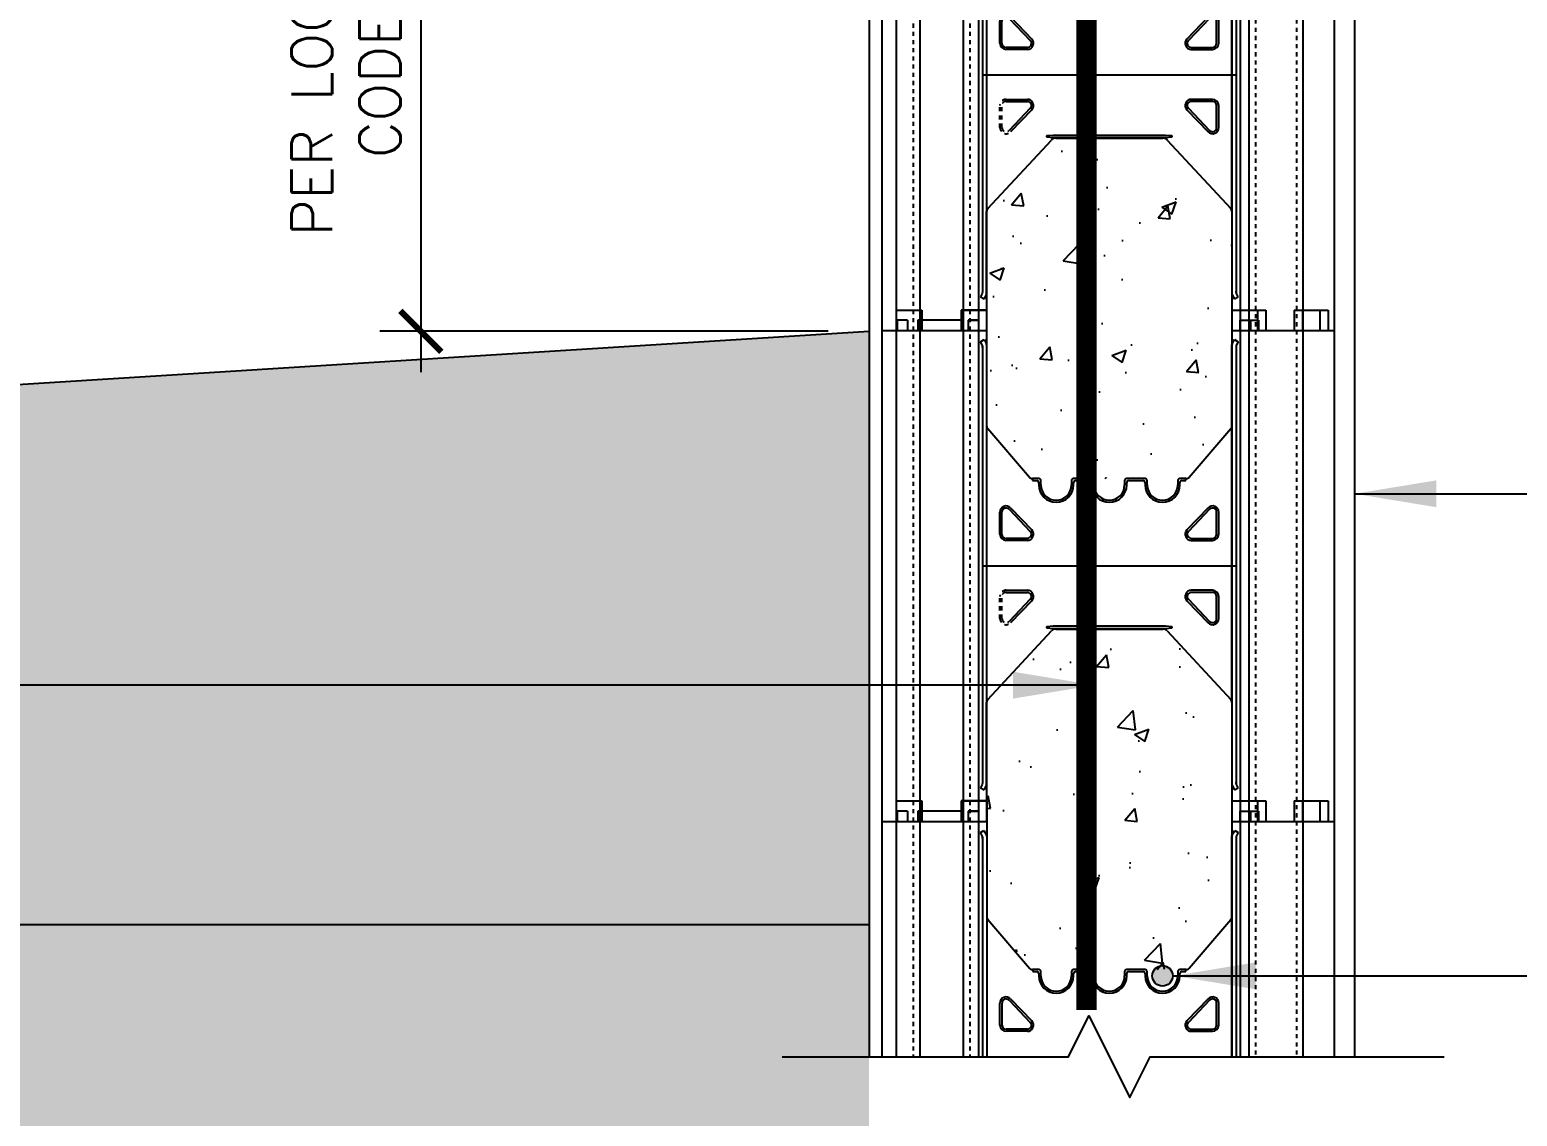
# Model space of a CAD drawing. Header units: inches. Extents: x -206 to -79, y -112 to 60.
# Drawn here: x -162.72 to -126.34, y -54.54 to -27.99 of the extents above; entities that cross this region are included whole.
import ezdxf

# ---------------------------------------------------------------- set-up
doc = ezdxf.new("R2010")
doc.units = ezdxf.units.IN
doc.header["$MEASUREMENT"] = 0
doc.linetypes.add('DASHED2', pattern=[0.375, 0.25, -0.125])
for name, color, linetype in [('LAYER 12', 12, 'Continuous'), ('LAYER 13', 13, 'Continuous'), ('LAYER 3', 3, 'Continuous'), ('LAYER 5', 5, 'Continuous'), ('LAYER 8', 8, 'Continuous')]:
    doc.layers.add(name, color=color, linetype=linetype)
doc.styles.add('NOTES', font='simplex.shx', dxfattribs={"height": 1})
doc.dimstyles.new('DIM-16', dxfattribs={"dimscale": 16, "dimtxt": 0.09375, "dimasz": 0.125, "dimexe": 0.1875, "dimexo": 0.0625, "dimgap": 0.0625, "dimtad": 0, "dimtih": 1, "dimtoh": 1, "dimdec": 4, "dimzin": 3, "dimdsep": 46, "dimlunit": 4, "dimtxsty": 'NOTES', "dimcen": 0.0625, "dimclrt": 4, "dimadec": 0, "dimazin": 0, "dimtfac": 1, "dimtdec": 4, "dimtofl": 0, "dimtmove": 0, "dimatfit": 3, "dimfxl": 1, "dimfrac": 2, "dimtolj": 1, "dimtzin": 0, "dimarcsym": 0})
doc.dimstyles.new('DIM-16$0', dxfattribs={"dimscale": 16, "dimtxt": 1, "dimasz": 0.0625, "dimexe": 0.0625, "dimexo": 0.0625, "dimgap": 0.03125, "dimtad": 1, "dimdec": 4, "dimzin": 3, "dimdsep": 46, "dimlunit": 4, "dimtxsty": 'NOTES', "dimblk1": 'ARCHTICK', "dimblk2": 'ARCHTICK', "dimsah": 1, "dimcen": 0.0625, "dimdle": 0.0625, "dimclrd": 256, "dimclre": 256, "dimclrt": 7, "dimadec": 0, "dimazin": 0, "dimtfac": 1, "dimtdec": 4, "dimtmove": 2, "dimatfit": 3, "dimldrblk": 'ARCHTICK', "dimfxl": 1, "dimfrac": 2, "dimtolj": 1, "dimtzin": 0, "dimarcsym": 0})
pattern_1 = [(50, (0, 0), (3.5863, -0.31376), [0.375, -4.125]), (355, (0, 0), (-0.69376, 3.76096), [0.3, -3.3]), (100.4514, (0.299, -0.026), (2.89255, 3.4472), [0.3187, -3.50571]), (46.1842, (0, 1), (5.3362, -0.8276), [0.5625, -6.1875]), (96.6356, (0.4447, 0.931), (4.67331, 4.87059), [0.47805, -5.25856]), (351.184, (0, 1), (4.6733, 4.8706), [0.45, -4.95]), (21, (0.5, 0.75), (2.984535, -2.013094), [0.375, -4.125]), (326, (0.5, 0.75), (1.21658, 3.62575), [0.3, -3.3]), (71.4514, (0.7487, 0.5822), (4.20111, 1.61265), [0.3187, -3.50571]), (37.5, (0, 0), (0.060799, 1.664469), [0, -3.26, 0, -3.35, 0, -3.3125]), (7.5, (0, 0), (1.315348, 1.972059), [0, -1.91, 0, -3.185, 0, -1.2625]), (327.5, (-1.115, 0), (2.669112, -0.112774), [0, -1.25, 0, -3.9, 0, -5.175]), (317.5, (-1.615, 0), (2.91593, 0.500525), [0, -1.625, 0, -2.59, 0, -3.675])]

# ---------------------------------------------------------------- blocks, each defined once
blk = doc.blocks.new('_ArchTick')
at = {"color": 0, "linetype": 'ByBlock', "const_width": 0.15}
blk.add_lwpolyline([(-0.5, -0.5), (0.5, 0.5)], dxfattribs=at)
blk = doc.blocks.new('*D8')
at = {"layer": 'DEFPOINTS', "color": 0}
for p in [(-141.879, -23.336), (-153.158, -35.356), (-142.192, -35.356)]:
    blk.add_point(p, dxfattribs=at)
at = {"layer": 'LAYER 8', "lineweight": -2}
for p, q in [((-153.158, -22.336), (-153.158, -36.356)), ((-142.879, -23.336), (-154.158, -23.336)), ((-143.192, -35.356), (-154.158, -35.356))]:
    blk.add_line(p, q, dxfattribs=at)
for p, rotation in [((-153.158, -23.336), 90), ((-153.158, -35.356), 270)]:
    blk.add_blockref('_ArchTick', p, dxfattribs=dict(at, rotation=rotation))
at = {"layer": 'LAYER 8', "color": 7, "insert": (-154.991, -29.346), "char_height": 1, "attachment_point": 5, "rotation": 90, "style": 'NOTES'}
blk.add_mtext('\\A1;PER LOCAL\\PCODE', dxfattribs=at)
blk = doc.blocks.new('A$C01DD0D20')
at = {"layer": 'LAYER 12'}
for p, q in [((0.35, 12.5), (0.975, 12.5)), ((0.35, 12.5), (0.35, 0)), ((0.35, 12.5), (0.975, 12.5)), ((0.35, 12.5), (0.35, 12)), ((0.925, 12.5), (0.925, 0)), ((0.975, 12.5), (0.975, 12)), ((0.975, 12.5), (0.975, 12)), ((1.937, 12.5), (1.937, 12)), ((1.937, 12.5), (2.562, 12.5)), ((1.937, 12.5), (1.937, 12)), ((1.937, 12.5), (2.562, 12.5)), ((1.987, 12.5), (1.987, 0)), ((2.562, 12.5), (2.562, 12)), ((8.562, 12.5), (9.187, 12.5)), ((8.562, 12.5), (8.562, 12)), ((8.562, 12.5), (9.187, 12.5)), ((9.187, 12.5), (9.187, 12)), ((9.187, 12.5), (9.187, 12)), ((10.087, 12.5), (10.087, 12)), ((10.087, 12.5), (10.712, 12.5)), ((10.087, 12.5), (10.087, 12)), ((10.087, 12.5), (10.712, 12.5)), ((10.712, 12.5), (10.712, 12)), ((10.712, 12.5), (10.712, 12)), ((2.112, 12.25), (2.112, 12)), ((2.112, 12.25), (2.362, 12.25)), ((2.362, 12.25), (2.362, 0)), ((8.762, 12.25), (8.762, 0)), ((8.762, 12.25), (9.012, 12.25)), ((8.762, 12.25), (8.762, 12)), ((8.762, 12.25), (9.012, 12.25)), ((9.012, 12.25), (9.012, 12)), ((9.012, 12.25), (9.012, 12)), ((2.41, 11.727), (2.497, 11.777)), ((2.456, 11.648), (2.41, 11.727)), ((2.497, 11.777), (2.556, 11.675)), ((2.562, 11.65), (2.562, 9.67)), ((8.562, 9.67), (8.562, 11.65)), ((8.569, 11.675), (8.628, 11.777)), ((8.628, 11.777), (8.715, 11.727)), ((8.715, 11.727), (8.669, 11.648)), ((8.977, 12), (8.977, 0)), ((10.297, 12), (10.297, 0)), ((2.462, 11.625), (2.462, 0.927)), ((2.462, 11.586), (2.462, 11.623)), ((8.662, 11.625), (8.662, 0.927)), ((8.662, 11.623), (8.662, 11.586)), ((2.562, 9.67), (2.562, 2.909)), ((2.59, 9.601), (3.608, 8.411)), ((7.517, 8.411), (8.535, 9.601)), ((8.562, 2.909), (8.562, 9.67)), ((3.68, 8.38), (3.687, 8.38)), ((3.837, 8.38), (3.68, 8.38)), ((3.687, 8.38), (3.687, 8.33)), ((5.137, 8.38), (4.687, 8.38)), ((6.437, 8.38), (5.987, 8.38)), ((7.445, 8.38), (7.287, 8.38)), ((7.437, 8.33), (7.437, 8.38)), ((7.437, 8.38), (7.445, 8.38)), ((3.687, 8.33), (3.787, 8.33)), ((3.837, 8.28), (3.837, 8.225)), ((3.887, 8.225), (3.887, 8.33)), ((4.637, 8.33), (4.637, 8.225)), ((4.687, 8.225), (4.687, 8.28)), ((4.737, 8.33), (5.087, 8.33)), ((5.137, 8.28), (5.137, 8.225)), ((5.187, 8.225), (5.187, 8.33)), ((5.937, 8.33), (5.937, 8.225)), ((5.987, 8.225), (5.987, 8.28)), ((6.037, 8.33), (6.387, 8.33)), ((6.437, 8.28), (6.437, 8.225)), ((6.487, 8.225), (6.487, 8.33)), ((7.237, 8.33), (7.237, 8.225)), ((7.287, 8.225), (7.287, 8.28)), ((7.337, 8.33), (7.437, 8.33)), ((3.146, 7.665), (3.665, 7.124)), ((7.979, 7.665), (7.46, 7.124)), ((2.887, 7.02), (2.887, 7.561)), ((2.937, 7.02), (2.937, 7.561)), ((3.11, 7.63), (3.629, 7.089)), ((8.015, 7.63), (7.496, 7.089)), ((8.187, 7.02), (8.187, 7.561)), ((8.237, 7.02), (8.237, 7.561)), ((3.557, 6.92), (3.037, 6.92)), ((7.568, 6.92), (8.087, 6.92)), ((3.557, 6.87), (3.037, 6.87)), ((7.568, 6.87), (8.087, 6.87)), ((2.462, 6.25), (8.662, 6.25)), ((3.037, 5.65), (3.557, 5.65)), ((3.037, 5.6), (3.557, 5.6)), ((8.087, 5.65), (7.568, 5.65)), ((8.087, 5.6), (7.568, 5.6)), ((8.187, 4.959), (8.187, 5.5)), ((8.237, 4.959), (8.237, 5.5)), ((3.629, 5.431), (3.11, 4.89)), ((3.665, 5.396), (3.146, 4.855)), ((7.46, 5.396), (7.979, 4.855)), ((7.496, 5.431), (8.015, 4.89)), ((4.192, 4.77), (4.036, 4.755)), ((4.036, 4.735), (4.192, 4.72)), ((5.562, 4.77), (4.192, 4.77)), ((6.933, 4.77), (5.562, 4.77)), ((7.089, 4.755), (6.933, 4.77)), ((6.933, 4.72), (7.089, 4.735)), ((2.592, 2.979), (4.144, 4.656)), ((4.192, 4.72), (5.562, 4.72)), ((4.25, 4.7), (5.562, 4.7)), ((5.562, 4.72), (6.933, 4.72)), ((5.562, 4.7), (6.875, 4.7)), ((6.981, 4.656), (8.533, 2.979)), ((2.562, 0.9), (2.562, 2.909)), ((8.562, 2.909), (8.562, 0.9)), ((2.456, 0.902), (2.41, 0.823)), ((2.41, 0.823), (2.497, 0.773)), ((2.462, 0.964), (2.462, 0.927)), ((2.497, 0.773), (2.556, 0.875)), ((8.569, 0.875), (8.628, 0.773)), ((8.628, 0.773), (8.715, 0.823)), ((8.662, 0.927), (8.662, 0.964)), ((8.715, 0.823), (8.669, 0.902)), ((0.35, 0.5), (0.975, 0.5)), ((0.35, 0.5), (0.975, 0.5)), ((0.35, 0.5), (0.35, 0)), ((0.35, 0.5), (0.975, 0.5)), ((0.35, 0.5), (0.35, 0)), ((0.35, 0.5), (0.975, 0.5)), ((0.35, 0.5), (0.975, 0.5)), ((0.35, 0.5), (0.975, 0.5)), ((0.35, 0.5), (0.975, 0.5)), ((0.35, 0.5), (0.35, 0)), ((0.35, 0.5), (0.975, 0.5)), ((0.35, 0.5), (0.35, 0)), ((0.35, 0.5), (0.975, 0.5)), ((0.35, 0.5), (0.975, 0.5)), ((0.35, 0.5), (0.975, 0.5)), ((0.35, 0.5), (0.975, 0.5)), ((0.35, 0.5), (0.35, 0)), ((0.35, 0.5), (0.975, 0.5)), ((0.35, 0.5), (0.975, 0.5)), ((0.35, 0.5), (0.975, 0.5)), ((0.35, 0.5), (0.975, 0.5)), ((0.35, 0.5), (0.35, 0)), ((0.35, 0.5), (0.975, 0.5)), ((0.35, 0.5), (0.975, 0.5)), ((0.35, 0.5), (0.975, 0.5)), ((0.35, 0.5), (0.35, 0)), ((0.35, 0.5), (0.975, 0.5)), ((0.35, 0.5), (0.35, 0)), ((0.35, 0.5), (0.35, 0)), ((0.975, 0.5), (0.975, 0)), ((0.975, 0.5), (0.975, 0)), ((0.975, 0.5), (0.975, 0)), ((0.975, 0.5), (0.975, 0)), ((0.975, 0.5), (0.975, 0)), ((0.975, 0.5), (0.975, 0)), ((0.975, 0.5), (0.975, 0)), ((0.975, 0.5), (0.975, 0)), ((0.975, 0.5), (0.975, 0)), ((0.975, 0.5), (0.975, 0)), ((0.975, 0.5), (0.975, 0)), ((0.975, 0.5), (0.975, 0)), ((0.975, 0.5), (0.975, 0)), ((0.975, 0.5), (0.975, 0)), ((0.975, 0.5), (0.975, 0)), ((0.975, 0.5), (0.975, 0)), ((0.975, 0.5), (0.975, 0)), ((0.975, 0.5), (0.975, 0)), ((0.975, 0.5), (0.975, 0)), ((0.975, 0.5), (0.975, 0)), ((1.937, 0.5), (1.937, 0)), ((1.937, 0.5), (2.562, 0.5)), ((1.937, 0.5), (1.937, 0)), ((1.937, 0.5), (2.562, 0.5)), ((1.937, 0.5), (1.937, 0)), ((1.937, 0.5), (2.562, 0.5)), ((1.937, 0.5), (1.937, 0)), ((1.937, 0.5), (2.562, 0.5)), ((1.937, 0.5), (1.937, 0)), ((1.937, 0.5), (2.562, 0.5)), ((1.937, 0.5), (1.937, 0)), ((1.937, 0.5), (2.562, 0.5)), ((1.937, 0.5), (1.937, 0)), ((1.937, 0.5), (2.562, 0.5)), ((1.937, 0.5), (1.937, 0)), ((2.562, 0.5), (1.937, 0.5)), ((1.937, 0.5), (1.937, 0)), ((1.937, 0.5), (2.562, 0.5)), ((1.937, 0.5), (1.937, 0)), ((1.937, 0.5), (2.562, 0.5)), ((1.937, 0.5), (1.937, 0)), ((1.937, 0.5), (2.562, 0.5)), ((1.937, 0.5), (1.937, 0)), ((1.937, 0.5), (2.562, 0.5)), ((1.937, 0.5), (1.937, 0)), ((1.937, 0.5), (2.562, 0.5)), ((1.937, 0.5), (1.937, 0)), ((1.937, 0.5), (2.562, 0.5)), ((1.937, 0.5), (1.937, 0)), ((1.937, 0.5), (2.562, 0.5)), ((1.937, 0.5), (1.937, 0)), ((1.937, 0.5), (2.562, 0.5)), ((1.937, 0.5), (1.937, 0)), ((1.937, 0.5), (2.562, 0.5)), ((1.937, 0.5), (1.937, 0)), ((1.937, 0.5), (2.562, 0.5)), ((1.937, 0.5), (1.937, 0)), ((2.562, 0.5), (1.937, 0.5)), ((1.937, 0.5), (1.937, 0)), ((1.937, 0.5), (2.562, 0.5)), ((1.937, 0.5), (1.937, 0)), ((1.937, 0.5), (2.562, 0.5)), ((1.937, 0.5), (1.937, 0)), ((2.562, 0.5), (1.937, 0.5)), ((1.937, 0.5), (1.937, 0)), ((1.937, 0.5), (2.562, 0.5)), ((2.562, 0.5), (2.562, 0)), ((2.562, 0.5), (2.562, 0)), ((2.562, 0.5), (2.562, 0)), ((2.562, 0.5), (2.562, 0)), ((2.562, 0.5), (2.562, 0)), ((2.562, 0.5), (2.562, 0)), ((2.562, 0.5), (2.562, 0)), ((2.562, 0.5), (2.562, 0)), ((2.562, 0.5), (2.562, 0)), ((2.562, 0.5), (2.562, 0)), ((2.562, 0.5), (2.562, 0)), ((8.562, 0.5), (9.183, 0.5)), ((8.562, 0.5), (9.183, 0.5)), ((8.562, 0.5), (9.183, 0.5)), ((8.762, 0.5), (8.762, 0)), ((8.762, 0.5), (9.387, 0.5)), ((9.183, 0.5), (9.183, 0)), ((9.183, 0.5), (9.183, 0)), ((9.183, 0.5), (9.183, 0)), ((9.387, 0.5), (9.387, 0)), ((10.083, 0.5), (10.083, 0)), ((10.083, 0.5), (10.708, 0.5)), ((10.083, 0.5), (10.083, 0)), ((10.083, 0.5), (10.708, 0.5)), ((10.083, 0.5), (10.083, 0)), ((10.083, 0.5), (10.708, 0.5)), ((10.287, 0.5), (10.287, 0)), ((10.287, 0.5), (10.912, 0.5)), ((10.708, 0.5), (10.708, 0)), ((10.708, 0.5), (10.708, 0)), ((10.708, 0.5), (10.708, 0)), ((10.912, 0.5), (10.912, 0)), ((0.375, 0.25), (0.375, 0)), ((0.625, 0.25), (0.375, 0.25)), ((0.375, 0.25), (0.375, 0)), ((0.625, 0.25), (0.375, 0.25)), ((0.375, 0.25), (0.375, 0)), ((0.625, 0.25), (0.375, 0.25)), ((0.625, 0.25), (0.625, 0)), ((0.625, 0.25), (0.625, 0)), ((0.625, 0.25), (0.625, 0)), ((1.937, 0.25), (0.875, 0.25)), ((0.875, 0.25), (0.875, 0)), ((1.937, 0.25), (0.875, 0.25)), ((0.875, 0.25), (0.875, 0)), ((1.937, 0.25), (0.875, 0.25)), ((0.875, 0.25), (0.875, 0)), ((2.112, 0.25), (2.112, 0)), ((2.112, 0.25), (2.362, 0.25)), ((2.112, 0.25), (2.112, 0)), ((2.112, 0.25), (2.362, 0.25)), ((2.112, 0.25), (2.112, 0)), ((2.112, 0.25), (2.362, 0.25)), ((2.112, 0.25), (2.112, 0)), ((2.362, 0.25), (2.112, 0.25)), ((2.112, 0.25), (2.112, 0)), ((2.112, 0.25), (2.362, 0.25)), ((2.112, 0.25), (2.112, 0)), ((2.112, 0.25), (2.362, 0.25)), ((2.112, 0.25), (2.112, 0)), ((2.112, 0.25), (2.362, 0.25)), ((2.112, 0.25), (2.112, 0)), ((2.112, 0.25), (2.362, 0.25)), ((2.112, 0.25), (2.112, 0)), ((2.112, 0.25), (2.362, 0.25)), ((2.112, 0.25), (2.112, 0)), ((2.362, 0.25), (2.112, 0.25)), ((2.112, 0.25), (2.112, 0)), ((2.112, 0.25), (2.362, 0.25)), ((2.112, 0.25), (2.112, 0)), ((2.362, 0.25), (2.112, 0.25)), ((2.362, 0.25), (2.362, 0)), ((2.362, 0.25), (2.362, 0)), ((2.362, 0.25), (2.362, 0)), ((8.758, 0.25), (8.758, 0)), ((8.758, 0.25), (9.008, 0.25)), ((8.758, 0.25), (9.008, 0.25)), ((8.758, 0.25), (8.758, 0)), ((8.758, 0.25), (9.008, 0.25)), ((8.962, 0.25), (9.212, 0.25)), ((9.008, 0.25), (9.008, 0)), ((9.008, 0.25), (9.008, 0)), ((9.008, 0.25), (9.008, 0)), ((9.212, 0.25), (9.212, 0))]:
    blk.add_line(p, q, dxfattribs=at)
at = {"layer": 'LAYER 12', "linetype": 'DASHED2', "ltscale": 0.15}
for p, q in [((0.765, 12.5), (0.765, 0)), ((2.147, 12.5), (2.147, 0)), ((9.137, 12), (9.137, 0)), ((10.137, 12), (10.137, 0)), ((2.887, 4.959), (2.887, 5.5)), ((2.937, 4.959), (2.937, 5.5))]:
    blk.add_line(p, q, dxfattribs=at)
at = {"layer": 'LAYER 12'}
for centre, radius, start, end in [((2.412, 11.623), 0.05, 0, 30), ((2.512, 11.65), 0.05, 0, 30), ((8.612, 11.65), 0.05, 150, 180), ((8.712, 11.623), 0.05, 150, 180), ((2.662, 9.67), 0.1, 180, 223.8309), ((8.462, 9.67), 0.1, 316.1691, 360), ((3.68, 8.48), 0.1, 223.8309, 270), ((3.837, 8.33), 0.05, 0, 90), ((4.687, 8.33), 0.05, 90, 180), ((5.137, 8.33), 0.05, 0, 90), ((5.987, 8.33), 0.05, 90, 180), ((6.437, 8.33), 0.05, 0, 90), ((7.287, 8.33), 0.05, 90, 180), ((7.445, 8.48), 0.1, 270, 316.1691), ((3.787, 8.28), 0.05, 360, 90), ((4.262, 8.225), 0.425, 180, 360), ((4.262, 8.225), 0.375, 180, 0), ((4.737, 8.28), 0.05, 90, 180), ((5.087, 8.28), 0.05, 360, 90), ((5.562, 8.225), 0.425, 180, 270), ((5.562, 8.225), 0.375, 180, 270), ((5.562, 8.225), 0.425, 270, 0), ((5.562, 8.225), 0.375, 270, 0), ((6.037, 8.28), 0.05, 90, 180), ((6.387, 8.28), 0.05, 0, 90), ((6.862, 8.225), 0.425, 180, 0), ((6.862, 8.225), 0.375, 180, 0), ((7.337, 8.28), 0.05, 90, 180), ((3.037, 7.561), 0.15, 43.8309, 180), ((3.037, 7.561), 0.1, 43.8309, 180), ((8.087, 7.561), 0.15, 0, 136.1691), ((8.087, 7.561), 0.1, 0, 136.1691), ((3.037, 7.02), 0.15, 180, 270), ((3.037, 7.02), 0.1, 180, 270), ((3.557, 7.02), 0.15, 270, 43.8309), ((3.557, 7.02), 0.1, 270, 43.8309), ((7.568, 7.02), 0.15, 136.1691, 270), ((7.568, 7.02), 0.1, 136.1691, 270), ((8.087, 7.02), 0.15, 270, 0), ((8.087, 7.02), 0.1, 270, 360), ((3.557, 5.5), 0.15, 316.1691, 90), ((3.557, 5.5), 0.1, 316.1691, 90), ((7.568, 5.5), 0.15, 90, 223.8309), ((7.568, 5.5), 0.1, 90, 223.8309), ((8.087, 5.5), 0.15, 360, 90), ((8.087, 5.5), 0.1, 0, 90), ((4.037, 4.745), 0.01, 97.4099, 262.5901), ((7.088, 4.745), 0.01, 277.4099, 82.5901), ((8.087, 4.959), 0.15, 223.8309, 360), ((8.087, 4.959), 0.1, 223.8309, 0), ((4.25, 4.55), 0.15, 90, 135), ((6.875, 4.55), 0.15, 45, 90), ((2.662, 2.909), 0.1, 135, 180), ((8.462, 2.909), 0.1, 360, 45), ((2.412, 0.927), 0.05, 330, 360), ((2.512, 0.9), 0.05, 330, 360), ((8.612, 0.9), 0.05, 180, 210), ((8.712, 0.927), 0.05, 180, 210)]:
    blk.add_arc(centre, radius, start, end, dxfattribs=at)
at = {"layer": 'LAYER 12', "linetype": 'DASHED2', "ltscale": 0.15}
for centre, radius, start, end in [((3.037, 5.5), 0.15, 90, 180), ((3.037, 5.5), 0.1, 90, 180), ((3.037, 4.959), 0.15, 180, 316.1691), ((3.037, 4.959), 0.1, 180, 316.1691)]:
    blk.add_arc(centre, radius, start, end, dxfattribs=at)
at = {"layer": 'LAYER 5'}
for p, q in [((2.562, 12.5), (2.562, 0)), ((8.562, 12.5), (8.562, 0)), ((0, 12), (0, 0)), ((0, 12), (2.562, 12)), ((8.562, 12), (11.062, 12)), ((11.062, 12), (11.062, 0)), ((0, 0), (2.562, 0)), ((8.562, 0), (11.062, 0))]:
    blk.add_line(p, q, dxfattribs=at)

msp = doc.modelspace()

# ---------------------------------------------------------------- hatches: boundary and pattern name
at = {"layer": 'LAYER 12'}
h = msp.add_hatch(dxfattribs=at)
h.set_pattern_fill('EARTH', color=256, scale=8, angle=45, style=0)
h.paths.add_polyline_path([(-142.19177, -53.08621), (-142.19177, -35.35572), (-184.32043, -37.98876), (-184.32043, -111.98277), (-109.48199, -111.98277), (-109.48199, -89.33625), (-121.34802, -89.33624), (-121.34802, -99.33625), (-151.34802, -99.33622), (-164.66982, -99.33622, -0.36397023), (-166.63943, -97.68352), (-173.47938, -58.89227), (-142.19177, -58.89227), (-142.19177, -57.08621)])
h.paths.add_polyline_path([(-137.23346, -104.27757), (-135.40012, -104.27757), (-135.40012, -105.96805), (-137.23346, -105.96805)], flags=24)
h.paths.add_polyline_path([(-201.4805, -65.73889), (-172.793, -65.73889), (-172.793, -73.26568), (-201.4805, -73.26568)], flags=9)
h.paths.add_polyline_path([(-201.4805, -105.07187), (-181.043, -105.07187), (-181.043, -112.38437), (-201.4805, -112.38437)], flags=9)
h.paths.add_polyline_path([(-201.4805, -47.04784), (-177.88229, -47.04784), (-177.88229, -52.48534), (-201.4805, -52.48534)], flags=9)
h.paths.add_polyline_path([(-183.87269, -43.04953), (-172.00662, -43.04953), (-172.00662, -44.95131), (-183.87269, -44.95131)], flags=24)
at = {"layer": 'LAYER 13'}
h = msp.add_hatch(dxfattribs=at)
h.set_pattern_fill('AR-CONC,_O', color=256, scale=0.5)
h.set_pattern_definition(pattern_1)
h.paths.add_polyline_path([(-133.31677, -32.42762), (-135.0039, -30.6362), (-137.62963, -30.6362), (-139.31677, -32.42762), (-139.31677, -37.66598), (-138.19914, -38.95621), (-134.43439, -38.95621), (-133.31677, -37.66598)])
h = msp.add_hatch(dxfattribs=at)
h.set_pattern_fill('AR-CONC,_O', color=256, scale=0.5)
h.set_pattern_definition(pattern_1)
h.paths.add_polyline_path([(-133.31677, -44.42763), (-135.0039, -42.63621), (-137.62963, -42.63621), (-139.31677, -44.42763), (-139.31677, -49.66599), (-138.19914, -50.95622), (-134.43439, -50.95622), (-133.31677, -49.66599)])
at = {"layer": 'LAYER 8'}
msp.add_hatch(color=256, dxfattribs=at).paths.add_polyline_path([(-134.76677, -51.11121, 1), (-135.26677, -51.11121, 1)])

# ---------------------------------------------------------------- linework, layer by layer
at = {"layer": 'LAYER 12'}
for p, q in [((-141.52927, -46.83618), (-140.90427, -46.83618)), ((-141.52927, -46.83618), (-141.52927, -53.08621)), ((-141.52927, -46.83618), (-140.90427, -46.83618)), ((-141.52927, -46.83618), (-141.52927, -47.33618)), ((-140.95427, -46.83618), (-140.95427, -53.08621)), ((-140.90427, -46.83618), (-140.90427, -47.33618)), ((-140.90427, -46.83618), (-140.90427, -47.33618)), ((-139.94177, -46.83618), (-139.94177, -47.33618)), ((-139.94177, -46.83618), (-139.31677, -46.83618)), ((-139.94177, -46.83618), (-139.94177, -47.33618)), ((-139.94177, -46.83618), (-139.31677, -46.83618)), ((-139.89177, -46.83618), (-139.89177, -53.08621)), ((-139.31677, -46.83618), (-139.31677, -47.33618)), ((-133.31677, -46.83618), (-132.69177, -46.83618)), ((-133.31677, -46.83618), (-133.31677, -47.33618)), ((-133.31677, -46.83618), (-132.69177, -46.83618)), ((-132.69177, -46.83618), (-132.69177, -47.33618)), ((-132.69177, -46.83618), (-132.69177, -47.33618)), ((-131.79177, -46.83618), (-131.79177, -47.33618)), ((-131.79177, -46.83618), (-131.16677, -46.83618)), ((-131.79177, -46.83618), (-131.79177, -47.33618)), ((-131.79177, -46.83618), (-131.16677, -46.83618)), ((-131.16677, -46.83618), (-131.16677, -47.33618)), ((-131.16677, -46.83618), (-131.16677, -47.33618)), ((-139.76677, -47.08618), (-139.76677, -47.33618)), ((-139.76677, -47.08618), (-139.51677, -47.08618)), ((-139.51677, -47.08618), (-139.51677, -53.08621)), ((-133.11677, -47.08618), (-133.11677, -53.08621)), ((-133.11677, -47.08618), (-132.86677, -47.08618)), ((-133.11677, -47.08618), (-133.11677, -47.33618)), ((-133.11677, -47.08618), (-132.86677, -47.08618)), ((-132.86677, -47.08618), (-132.86677, -47.33618)), ((-132.86677, -47.08618), (-132.86677, -47.33618)), ((-139.46915, -47.6093), (-139.38255, -47.5593)), ((-139.42347, -47.68844), (-139.46915, -47.6093)), ((-139.38255, -47.5593), (-139.32347, -47.66164)), ((-133.31007, -47.66164), (-133.25098, -47.5593)), ((-133.25098, -47.5593), (-133.16438, -47.6093)), ((-133.16438, -47.6093), (-133.21007, -47.68844)), ((-132.90177, -47.33618), (-132.90177, -53.08621)), ((-131.58177, -47.33618), (-131.58177, -53.08621)), ((-139.41677, -47.71118), (-139.41677, -53.08621)), ((-139.41677, -47.75004), (-139.41677, -47.71344)), ((-139.31677, -47.68664), (-139.31677, -49.66595)), ((-133.31677, -49.66595), (-133.31677, -47.68664)), ((-133.21677, -47.71118), (-133.21677, -53.08621)), ((-133.21677, -47.71344), (-133.21677, -47.75004)), ((-139.31677, -49.66595), (-139.31677, -53.08621)), ((-139.28891, -49.73521), (-138.27128, -50.92544)), ((-134.36225, -50.92544), (-133.34463, -49.73521)), ((-133.31677, -53.08621), (-133.31677, -49.66595)), ((-138.19914, -50.95618), (-138.19177, -50.95618)), ((-138.04177, -50.95618), (-138.19914, -50.95618)), ((-138.19177, -50.95618), (-138.19177, -51.00618)), ((-138.19177, -51.00618), (-138.09177, -51.00618)), ((-138.04177, -51.05618), (-138.04177, -51.11118)), ((-137.99177, -51.11118), (-137.99177, -51.00618)), ((-137.24177, -51.00618), (-137.24177, -51.11118)), ((-136.74177, -50.95618), (-137.19177, -50.95618)), ((-137.19177, -51.11118), (-137.19177, -51.05618)), ((-137.14177, -51.00618), (-136.79177, -51.00618)), ((-136.74177, -51.05618), (-136.74177, -51.11118)), ((-136.69177, -51.11118), (-136.69177, -51.00618)), ((-135.94177, -51.00618), (-135.94177, -51.11118)), ((-135.44177, -50.95618), (-135.89177, -50.95618)), ((-135.89177, -51.11118), (-135.89177, -51.05618)), ((-135.84177, -51.00618), (-135.49177, -51.00618)), ((-135.44177, -51.05618), (-135.44177, -51.11118)), ((-135.39177, -51.11118), (-135.39177, -51.00618)), ((-134.64177, -51.00618), (-134.64177, -51.11118)), ((-134.43439, -50.95618), (-134.59177, -50.95618)), ((-134.59177, -51.11118), (-134.59177, -51.05618)), ((-134.54177, -51.00618), (-134.44177, -51.00618)), ((-134.44177, -51.00618), (-134.44177, -50.95618)), ((-134.44177, -50.95618), (-134.43439, -50.95618)), ((-138.99177, -52.31618), (-138.99177, -51.77516)), ((-138.94177, -52.31618), (-138.94177, -51.77516)), ((-138.76963, -51.70591), (-138.25025, -52.24693)), ((-138.73356, -51.67128), (-138.21418, -52.2123)), ((-133.89997, -51.67128), (-134.41936, -52.2123)), ((-133.86391, -51.70591), (-134.38329, -52.24693)), ((-133.69177, -52.31618), (-133.69177, -51.77516)), ((-133.64177, -52.31618), (-133.64177, -51.77516)), ((-138.32238, -52.41618), (-138.84177, -52.41618)), ((-138.32238, -52.46618), (-138.84177, -52.46618)), ((-134.31115, -52.41618), (-133.79177, -52.41618)), ((-134.31115, -52.46618), (-133.79177, -52.46618))]:
    msp.add_line(p, q, dxfattribs=at)
at = {"layer": 'LAYER 12', "linetype": 'DASHED2', "ltscale": 0.15}
for p, q in [((-141.11427, -46.83618), (-141.11427, -53.08621)), ((-139.73177, -46.83618), (-139.73177, -53.08621)), ((-132.74177, -47.33618), (-132.74177, -53.08621)), ((-131.74177, -47.33618), (-131.74177, -53.08621))]:
    msp.add_line(p, q, dxfattribs=at)
at = {"layer": 'LAYER 12'}
for centre, radius, start, end in [((-139.36677, -47.68664), 0.05, 0, 30), ((-133.26677, -47.68664), 0.05, 150, 180), ((-139.46677, -47.71344), 0.05, 0, 30), ((-133.16677, -47.71344), 0.05, 150, 180), ((-139.21677, -49.66595), 0.1, 180, 223.830861), ((-133.41677, -49.66595), 0.1, 316.169139, 360), ((-138.19914, -50.85618), 0.1, 223.830861, 270), ((-134.43439, -50.85618), 0.1, 270, 316.169139), ((-138.09177, -51.05618), 0.05, 360, 90), ((-138.04177, -51.00618), 0.05, 0, 90), ((-137.61677, -51.11118), 0.425, 180, 360), ((-137.61677, -51.11118), 0.375, 180, 0), ((-137.19177, -51.00618), 0.05, 90, 180), ((-137.14177, -51.05618), 0.05, 90, 180), ((-136.79177, -51.05618), 0.05, 360, 90), ((-136.74177, -51.00618), 0.05, 0, 90), ((-136.31677, -51.11118), 0.425, 180, 270), ((-136.31677, -51.11118), 0.375, 180, 270), ((-136.31677, -51.11118), 0.425, 270, 0), ((-136.31677, -51.11118), 0.375, 270, 0), ((-135.89177, -51.00618), 0.05, 90, 180), ((-135.84177, -51.05618), 0.05, 90, 180), ((-135.49177, -51.05618), 0.05, 0, 90), ((-135.44177, -51.00618), 0.05, 0, 90), ((-135.01677, -51.11118), 0.425, 180, 0), ((-135.01677, -51.11118), 0.375, 180, 0), ((-134.59177, -51.00618), 0.05, 90, 180), ((-134.54177, -51.05618), 0.05, 90, 180), ((-138.84177, -51.77516), 0.15, 43.830861, 180), ((-133.79177, -51.77516), 0.15, 0, 136.169139), ((-138.84177, -51.77516), 0.1, 43.830861, 180), ((-133.79177, -51.77516), 0.1, 0, 136.169139), ((-138.84177, -52.31618), 0.15, 180, 270), ((-138.84177, -52.31618), 0.1, 180, 270), ((-138.32238, -52.31618), 0.15, 270, 43.830861), ((-138.32238, -52.31618), 0.1, 270, 43.830861), ((-134.31115, -52.31618), 0.15, 136.169139, 270), ((-134.31115, -52.31618), 0.1, 136.169139, 270), ((-133.79177, -52.31618), 0.15, 270, 0), ((-133.79177, -52.31618), 0.1, 270, 360)]:
    msp.add_arc(centre, radius, start, end, dxfattribs=at)
at = {"layer": 'LAYER 3', "flags": 128}
msp.add_lwpolyline([(-144.31677, -53.08621), (-137.31677, -53.08621), (-136.81677, -52.08621), (-135.81677, -54.08621), (-135.31677, -53.08621), (-128.12927, -53.08621)], dxfattribs=at)
at = {"layer": 'LAYER 5'}
for p, q in [((-201.87927, -39.08618), (-142.19177, -35.35572)), ((-139.31677, -46.83618), (-139.31677, -53.08621)), ((-133.31677, -46.83618), (-133.31677, -53.08621)), ((-141.87927, -47.33618), (-141.87927, -53.08621)), ((-141.87927, -47.33618), (-139.31677, -47.33618)), ((-133.31677, -47.33618), (-130.81677, -47.33618)), ((-130.81677, -47.33618), (-130.81677, -53.08621))]:
    msp.add_line(p, q, dxfattribs=at)
at = {"layer": 'LAYER 5', "const_width": 0.5, "flags": 128}
msp.add_lwpolyline([(-136.87685, 0.66382), (-136.87685, -51.9439)], dxfattribs=at)
at = {"layer": 'LAYER 8'}
for p, q in [((-130.31677, -23.33618), (-130.31679, -53.08621)), ((-142.19177, -25.33618), (-142.19177, -53.08621))]:
    msp.add_line(p, q, dxfattribs=at)
msp.add_circle((-135.01677, -51.11121), 0.25, dxfattribs=at)

# ---------------------------------------------------------------- block references
for p in [(-141.87927, -35.3362), (-141.87927, -47.3362)]:
    msp.add_blockref('A$C01DD0D20', p)

# ---------------------------------------------------------------- dimensions: what is measured, and where the dimension line sits
dim = msp.add_linear_dim(base=(-153.15767, -35.35572), p1=(-141.87927, -23.33618), p2=(-142.19177, -35.35572), angle=90, text='PER LOCAL\\PCODE', dimstyle='DIM-16$0', dxfattribs=at)
dim.commit()
dim.dimension.update_dxf_attribs({"geometry": '*D8', "text_midpoint": (-154.99101, -29.34595)})

# ---------------------------------------------------------------- leaders
for points in [[(-130.31678, -39.32708), (-108.57552, -39.32709), (-104.75109, -39.32709)], [(-136.67551, -44.00516), (-167.4688, -44.00516), (-189.1411, -44.00516)], [(-142.19177, -49.85909), (-167.4688, -49.85909), (-178.09755, -49.85909)], [(-134.7372, -51.10922), (-108.57552, -51.10923), (-104.75109, -51.10923)]]:
    msp.add_leader(points, dimstyle='DIM-16', dxfattribs=at)

doc.saveas('drawing.dxf')
